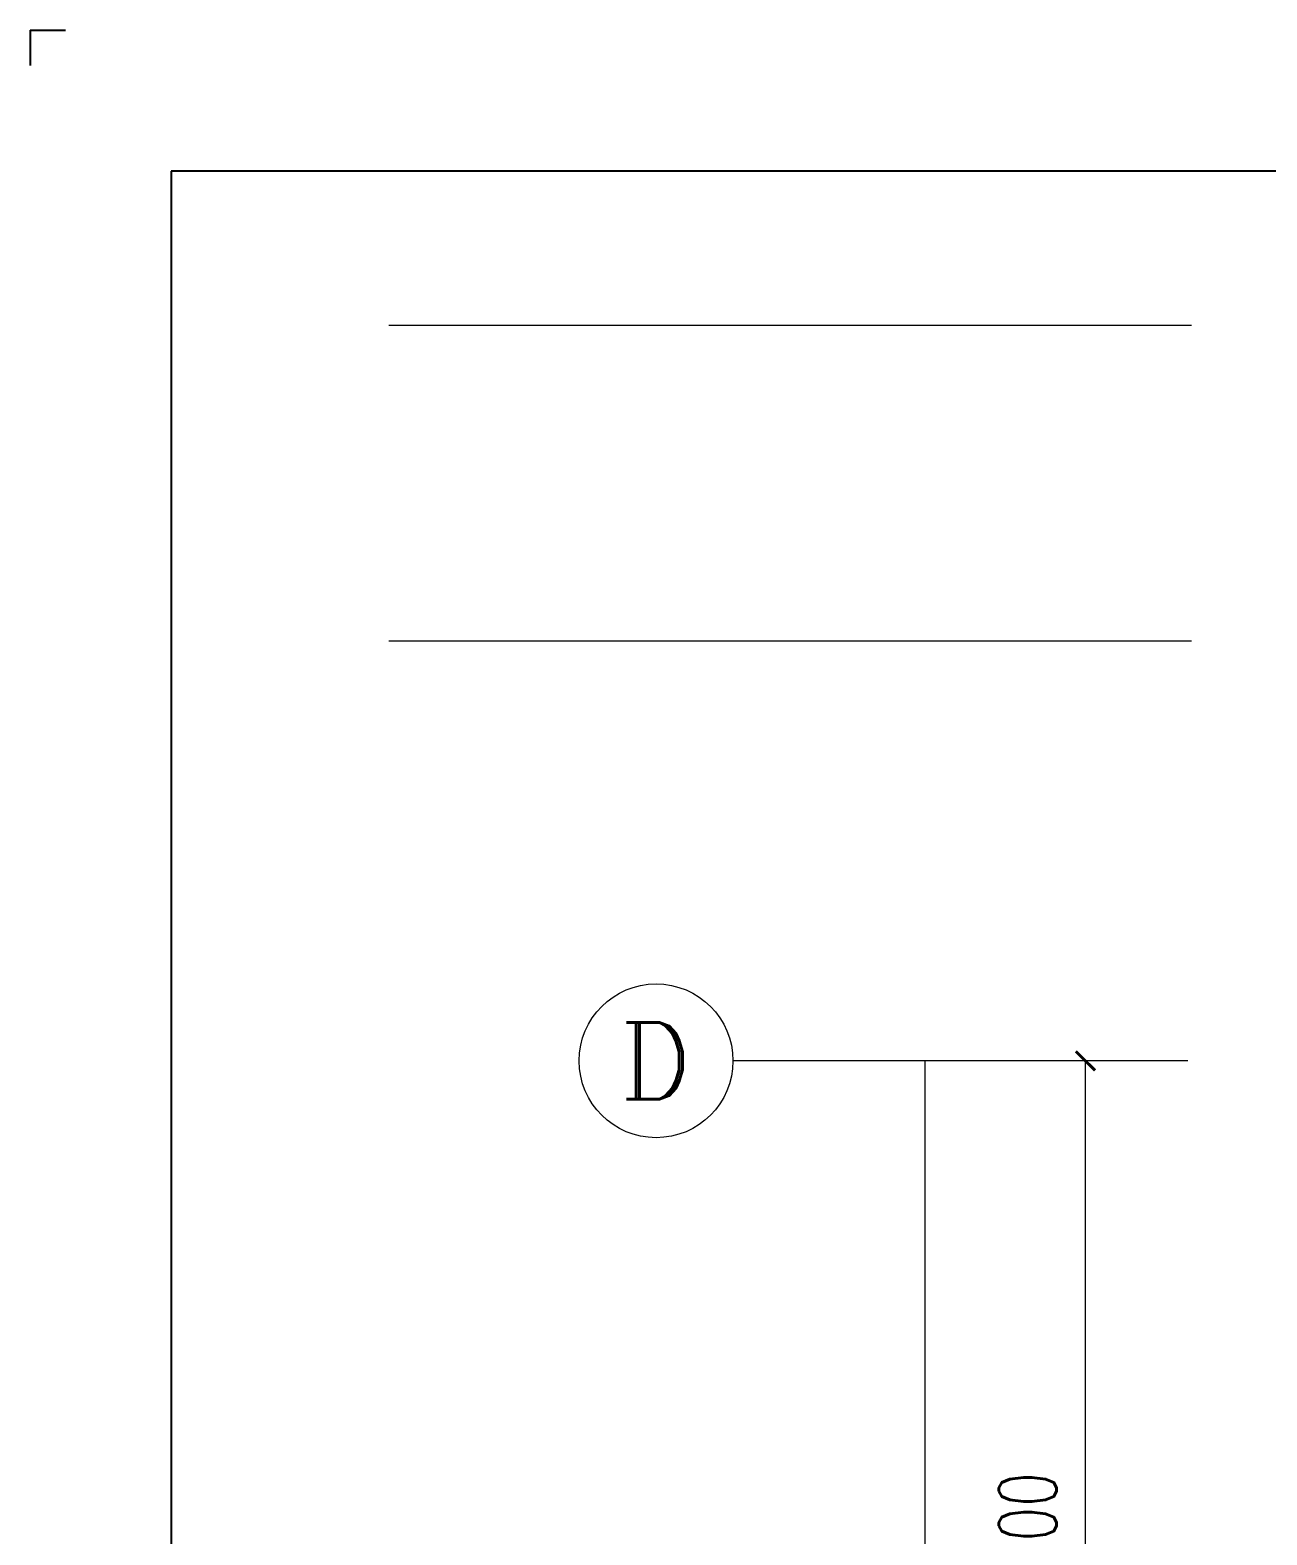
# Model space of a CAD drawing. Extents: x -681219 to -550379, y -242630 to -158199.
# Drawn here: x -681219 to -671570, y -208116 to -196375 of the extents above; entities that cross this region are included whole.
import ezdxf
from ezdxf.enums import TextEntityAlignment as Align

# ---------------------------------------------------------------- set-up
doc = ezdxf.new("R2010")
doc.units = 0
doc.header["$LTSCALE"] = 1000
doc.layers.get('0').update_dxf_attribs({"linetype": 'CONTINUOUS'})
doc.layers.get('Defpoints').update_dxf_attribs({"linetype": 'CONTINUOUS'})
for name, color, linetype, lineweight in [('DIM', 7, 'CONTINUOUS', 18), ('轴网_标注', 7, 'CONTINUOUS', 0), ('默认图层', 70, 'CONTINUOUS', 0)]:
    doc.layers.add(name, color=color, linetype=linetype, lineweight=lineweight)
doc.styles.add('COMPLEX', font='complex.shx')
doc.styles.add('DIM_FONT', font='simplex.shx', dxfattribs={"width": 0.7, "bigfont": 'gbcbig.shx'})
doc.styles.add('ISOCP', font='isocp.shx', dxfattribs={"bigfont": 'gbcbig.shx'})
doc.dimstyles.new('DIMN150', dxfattribs={"dimscale": 1.5, "dimtxt": 300, "dimasz": 100, "dimexe": 250, "dimexo": 300, "dimgap": 150, "dimtad": 1, "dimtoh": 1, "dimdec": 0, "dimzin": 0, "dimdsep": 46, "dimtxsty": 'DIM_FONT', "dimblk": 'ARCHTICK', "dimcen": 0.09, "dimclrt": 256, "dimadec": 0, "dimazin": 0, "dimtfac": 1, "dimtdec": 4, "dimtofl": 0, "dimtmove": 0, "dimatfit": 3, "dimfxl": 0, "dimtolj": 1, "dimtzin": 0, "dimarcsym": 0})

# ---------------------------------------------------------------- blocks, each defined once
blk = doc.blocks.new('_ArchTick')
at = {"const_width": 0.15}
blk.add_lwpolyline([(-0.5, -0.5), (0.5, 0.5)], dxfattribs=at)
blk = doc.blocks.new('*D89')
at = {"layer": 'Defpoints', "color": 0, "transparency": 16777216}
for p in [(-2450, 22500), (-1200, 22500), (-1200, 15000)]:
    blk.add_point(p, dxfattribs=at)
at = {"layer": '轴网_标注', "color": 0, "lineweight": -2, "transparency": 16777216}
for p, q in [((-1650, 22500), (-2825, 22500)), ((-2450, 15000), (-2450, 22500)), ((-1650, 15000), (-2825, 15000))]:
    blk.add_line(p, q, dxfattribs=at)
at = {"layer": '轴网_标注', "color": 0, "lineweight": -2, "transparency": 16777216, "xscale": 150, "yscale": 150, "zscale": 150}
for p, rotation in [((-2450, 22500), 90), ((-2450, 15000), 270)]:
    blk.add_blockref('_ArchTick', p, dxfattribs=dict(at, rotation=rotation))
at = {"layer": '轴网_标注', "transparency": 16777216, "insert": (-2900, 18750), "char_height": 450, "attachment_point": 5, "rotation": 90, "style": 'DIM_FONT'}
blk.add_mtext('\\A1;7500', dxfattribs=at)
blk = doc.blocks.new('宠物食品标准A0')
at = {"color": 0}
for q in [(5, 841), (0, 836)]:
    blk.add_line((0, 841), q, dxfattribs=at)
blk.add_lwpolyline([(20, 821), (20, 10), (1179, 10), (1179, 821)], close=True, dxfattribs=at)
at = {"style": 'ISOCP', "flags": 8}
for tag, height, p in [('建设单位', 6, (1109, 98)), ('项目名称', 6, (1109, 82)), ('设计', 6, (894, 66)), ('审定', 6, (974, 66)), ('设计阶段', 6, (1164, 66)), ('图纸名称1', 10, (1059, 58)), ('制图', 6, (894, 50)), ('审核', 6, (974, 50)), ('图别', 6, (1164, 50)), ('图纸名称2', 10, (1059, 42)), ('校核', 6, (894, 34)), ('设计号', 6, (974, 34)), ('图号', 4, (1164, 34)), ('图纸名称3', 10, (1059, 26)), ('日期', 6, (894, 18)), ('比例', 6, (974, 18)), ('版本号', 6, (1164, 18))]:
    blk.add_attdef(tag, text='', height=height, dxfattribs=at).set_placement(p, align=Align.MIDDLE_CENTER)
blk = doc.blocks.new('轴网FB0EDE194AE0F5E0_Y')
at = {"layer": '轴网_标注'}
for p, q in [((-1650, 22500), (-5200, 22500)), ((-3700, 0), (-3700, 22500))]:
    blk.add_line(p, q, dxfattribs=at)
blk.add_circle((-5800, 22500), 600, dxfattribs=at)
at = {"layer": '轴网_标注', "style": 'COMPLEX'}
blk.add_text('D', height=600, dxfattribs=at).set_placement((-5800, 22500), align=Align.MIDDLE_CENTER)
at = {"layer": '轴网_标注'}
dim = blk.add_aligned_dim(p1=(-1200, 15000), p2=(-1200, 22500), distance=1250, dimstyle='DIMN150', dxfattribs=at)
dim.commit()
dim.dimension.update_dxf_attribs({"geometry": '*D89', "text_midpoint": (-2900, 18750)})

msp = doc.modelspace()

# ---------------------------------------------------------------- linework, layer by layer
at = {"layer": '默认图层', "color": 1}
msp.add_line((-678420.2045, -198677.5591), (-672157.6179, -198677.5591), dxfattribs=at)
at = {"layer": '默认图层', "color": 3}
msp.add_line((-678420.2045, -201139.6725), (-672157.6179, -201139.6725), dxfattribs=at)

# ---------------------------------------------------------------- block references
at = {"xscale": 55, "yscale": 55, "zscale": 55}
msp.add_blockref('宠物食品标准A0', (-681219.1158, -242629.5392), dxfattribs=at)
at = {"layer": 'DIM'}
msp.add_blockref('轴网FB0EDE194AE0F5E0_Y', (-670535.2759, -226916.6983), dxfattribs=at)

doc.saveas('drawing.dxf')
